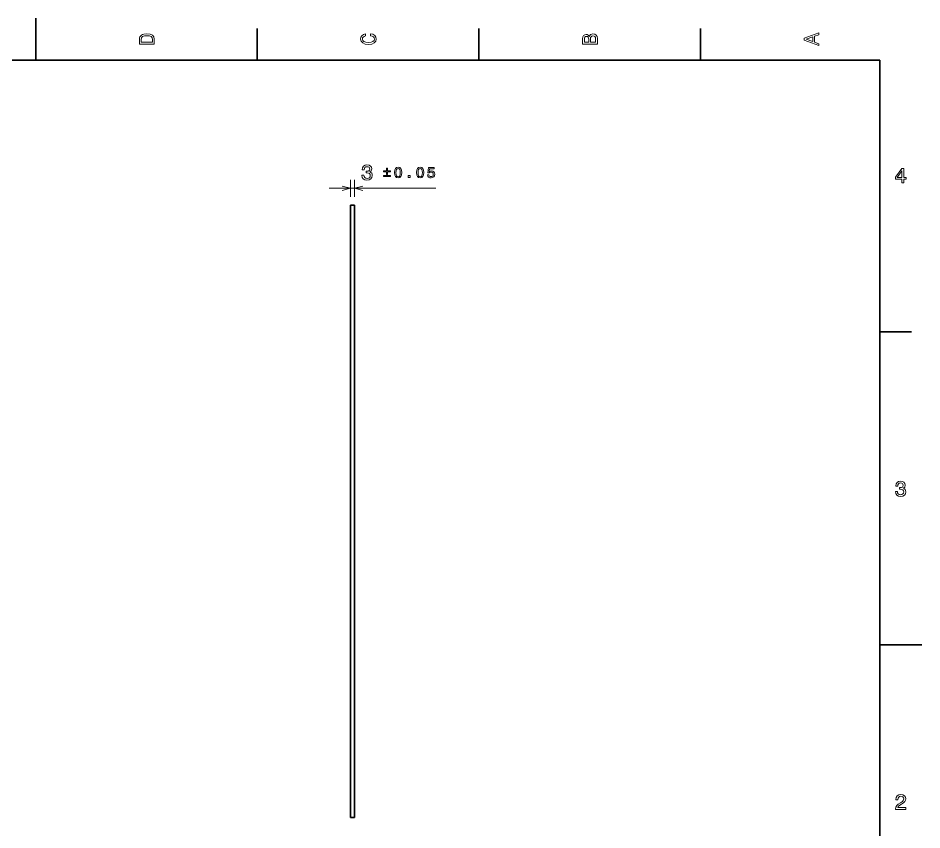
# Model space of a CAD drawing. Extents: x 0 to 420, y 0 to 297.
# Drawn here: x 205.8 to 420, y 104.7 to 297 of the extents above; entities that cross this region are included whole.
import ezdxf

# ---------------------------------------------------------------- set-up
doc = ezdxf.new("R2010")
doc.units = 0

msp = doc.modelspace()

# ---------------------------------------------------------------- linework, layer by layer
at = {"color": 7, "lineweight": 35, "ltscale": 0.25}
for p, q in [((210, 287), (210, 297)), ((410, 148.5), (420, 148.5))]:
    msp.add_line(p, q, dxfattribs=at)
at = {"color": 7, "lineweight": 35, "ltscale": 0.1875}
for p, q in [((262.5, 287), (262.5, 294.5)), ((315, 287), (315, 294.5)), ((367.5, 287), (367.5, 294.5)), ((410, 222.699997), (417.5, 222.699997))]:
    msp.add_line(p, q, dxfattribs=at)
at = {"color": 7, "lineweight": 35}
for p, q in [((410, 287), (10, 287)), ((410, 10), (410, 287)), ((284.542267, 107.664719), (284.542267, 252.664719)), ((285.542267, 107.664719), (285.542267, 252.664719))]:
    msp.add_line(p, q, dxfattribs=at)
at = {"color": 7, "lineweight": 13, "ltscale": 0.100454}
for p, q in [((284.542267, 254.664719), (284.542267, 258.682892)), ((285.542267, 254.664719), (285.542267, 258.682892))]:
    msp.add_line(p, q, dxfattribs=at)
at = {"color": 7, "lineweight": 13}
msp.add_line((279.542267, 256.682892), (304.777557, 256.682892), dxfattribs=at)
at = {"color": 7, "lineweight": 35, "ltscale": 0.025}
for p, q in [((284.542267, 252.664719), (285.542267, 252.664719)), ((284.542267, 107.664719), (285.542267, 107.664719))]:
    msp.add_line(p, q, dxfattribs=at)
at = {"color": 7, "lineweight": 13}
for points in [[(395.583221, 290.466858), (395.583221, 290.930847), (394.554413, 291.299011), (394.554413, 292.695984), (395.583221, 293.064117), (395.583221, 293.538177), (392.078186, 292.257202), (392.078186, 291.742798)], [(234.583206, 291.994965), (234.583206, 290.829987), (238.083206, 290.829987), (238.083206, 291.994965), (237.97226, 292.544678), (237.634354, 292.953186), (237.084641, 293.205353), (236.333206, 293.296112), (235.566635, 293.215424), (235.264038, 293.114563), (235.021973, 292.973358), (234.694153, 292.56485), (234.613464, 292.297546)], [(235.001801, 291.959656), (235.077438, 292.342957), (235.309433, 292.605194), (235.722977, 292.761536), (236.333206, 292.811951), (236.923264, 292.7565), (237.336807, 292.600159), (237.583923, 292.332855), (237.664612, 291.959656), (237.664612, 291.299011), (235.001801, 291.299011)], [(289.282074, 292.817017), (289.705688, 292.716156), (290.008301, 292.549713), (290.194885, 292.317719), (290.255402, 292.04541), (290.164642, 291.71759), (289.892303, 291.460388), (289.448486, 291.28891), (288.833221, 291.233429), (288.222992, 291.28891), (287.774139, 291.455353), (287.501801, 291.712555), (287.405975, 292.04541), (287.456421, 292.287476), (287.597626, 292.494232), (287.824585, 292.65564), (288.137268, 292.766571), (288.137268, 293.245697), (287.658142, 293.094391), (287.295044, 292.832153), (287.068085, 292.47406), (286.987396, 292.04541), (287.113495, 291.510803), (287.466492, 291.102325), (288.046478, 290.840057), (288.833221, 290.749298), (289.619965, 290.840057), (290.199951, 291.102325), (290.558014, 291.510803), (290.679047, 292.04541), (290.583221, 292.514404), (290.315918, 292.89267), (289.877167, 293.159943), (289.282074, 293.301147)], [(341.192017, 292.630402), (340.899506, 292.983429), (340.70282, 293.074219), (340.460754, 293.104462), (340.082489, 293.03891), (339.810181, 292.842224), (339.643738, 292.524506), (339.583221, 292.080688), (339.583221, 290.835022), (343.083221, 290.835022), (343.083221, 292.151306), (343.012604, 292.620331), (342.805847, 292.968292), (342.478027, 293.18515), (342.034241, 293.260803), (341.736694, 293.215424), (341.489563, 293.094391), (341.308014, 292.897705)], [(341.035675, 291.984863), (341.035675, 291.299011), (340.001801, 291.299011), (340.001801, 292.025208), (340.032074, 292.297546), (340.122833, 292.489197), (340.279175, 292.605194), (340.511169, 292.645538), (340.743164, 292.600159), (340.904541, 292.479126), (341.005402, 292.272339)], [(342.664642, 292.095825), (342.664642, 291.299011), (341.45929, 291.299011), (341.45929, 292.050446), (341.494598, 292.368164), (341.600525, 292.595093), (341.782074, 292.731262), (342.044312, 292.776672), (342.321686, 292.731262), (342.513336, 292.605194), (342.629333, 292.393372)], [(394.125732, 291.460388), (392.582489, 292), (394.125732, 292.539642)], [(287.302551, 259.782318), (287.302551, 259.747009), (287.38324, 259.262878), (287.62027, 258.89975), (287.993469, 258.667755), (288.487732, 258.582031), (289.012207, 258.667755), (289.405579, 258.889679), (289.657745, 259.242706), (289.748535, 259.696594), (289.708191, 259.994141), (289.597229, 260.236206), (289.41568, 260.422821), (289.173584, 260.55899), (289.501404, 260.831329), (289.617401, 261.265045), (289.541748, 261.658417), (289.32489, 261.955963), (288.971863, 262.142548), (288.487732, 262.20813), (288.033844, 262.127411), (287.685852, 261.905518), (287.458893, 261.55249), (287.38324, 261.083466), (287.38324, 261.048187), (287.832092, 261.048187), (287.872437, 261.370941), (288.003571, 261.602936), (288.215393, 261.744141), (288.512939, 261.794556), (288.775177, 261.754211), (288.966827, 261.648315), (289.082825, 261.476837), (289.128204, 261.244873), (289.082825, 260.997742), (288.961792, 260.831329), (288.749969, 260.730438), (288.462494, 260.700195), (288.265808, 260.705231), (288.265808, 260.306824), (288.512939, 260.316895), (288.830658, 260.271515), (289.067688, 260.150482), (289.208893, 259.953796), (289.259338, 259.696594), (289.203857, 259.404083), (289.057617, 259.187225), (288.825623, 259.051056), (288.517975, 259.005676), (288.200256, 259.056091), (287.968262, 259.207397), (287.822021, 259.449463), (287.766541, 259.782318)], [(293.130524, 259.977509), (293.374115, 259.977509), (293.374115, 260.588226), (294.07309, 260.588226), (294.07309, 260.828278), (293.374115, 260.828278), (293.374115, 261.435486), (293.130524, 261.435486), (293.130524, 260.828278), (292.431519, 260.828278), (292.431519, 260.588226), (293.130524, 260.588226)], [(295.018494, 260.404663), (295.071442, 259.850403), (295.237366, 259.455017), (295.502136, 259.214966), (295.869293, 259.137299), (296.23291, 259.214966), (296.497681, 259.455017), (296.660065, 259.850403), (296.716553, 260.404663), (296.660065, 260.955383), (296.592987, 261.174255), (296.497681, 261.354309), (296.23291, 261.59436), (295.869293, 261.675537), (295.502136, 261.59436), (295.237366, 261.350769), (295.071442, 260.955383)], [(295.357391, 260.404663), (295.385651, 260.831818), (295.473907, 261.138947), (295.632751, 261.319), (295.869293, 261.382538), (296.102295, 261.319), (296.261139, 261.138947), (296.349396, 260.831818), (296.377655, 260.404663), (296.349396, 259.973969), (296.261139, 259.66684), (296.102295, 259.486786), (295.869293, 259.426788), (295.632751, 259.486786), (295.473907, 259.66684), (295.385651, 259.973969)], [(300.248932, 260.404663), (300.30188, 259.850403), (300.467804, 259.455017), (300.732574, 259.214966), (301.099701, 259.137299), (301.463318, 259.214966), (301.728088, 259.455017), (301.890503, 259.850403), (301.946991, 260.404663), (301.890503, 260.955383), (301.823425, 261.174255), (301.728088, 261.354309), (301.463318, 261.59436), (301.099701, 261.675537), (300.732574, 261.59436), (300.467804, 261.350769), (300.30188, 260.955383)], [(300.58783, 260.404663), (300.616058, 260.831818), (300.704315, 261.138947), (300.86319, 261.319), (301.099701, 261.382538), (301.332703, 261.319), (301.491577, 261.138947), (301.579834, 260.831818), (301.608063, 260.404663), (301.579834, 259.973969), (301.491577, 259.66684), (301.332703, 259.486786), (301.099701, 259.426788), (300.86319, 259.486786), (300.704315, 259.66684), (300.616058, 259.973969)], [(302.839417, 259.846863), (302.917084, 259.557404), (303.090088, 259.331451), (303.344238, 259.190247), (303.669037, 259.137299), (304.025604, 259.200836), (304.304474, 259.37381), (304.480988, 259.64917), (304.548065, 260.002197), (304.488068, 260.330536), (304.318604, 260.588226), (304.053833, 260.75415), (303.711395, 260.814178), (303.446625, 260.77179), (303.241882, 260.655304), (303.340729, 261.31546), (304.41391, 261.31546), (304.41391, 261.60495), (303.104187, 261.60495), (302.910034, 260.305817), (303.192444, 260.305817), (303.397217, 260.471741), (303.658447, 260.531738), (303.884369, 260.49292), (304.057373, 260.379944), (304.166809, 260.20697), (304.205627, 259.984558), (304.166809, 259.762146), (304.053833, 259.589172), (303.880859, 259.479736), (303.658447, 259.440887), (303.471344, 259.465607), (303.326599, 259.546814), (303.220703, 259.673889), (303.167725, 259.846863)], [(415.277374, 257.966766), (415.731262, 257.966766), (415.731262, 258.834198), (416.23056, 258.834198), (416.23056, 259.237671), (415.731262, 259.237671), (415.731262, 261.391113), (415.272339, 261.391113), (413.739197, 259.278015), (413.739197, 258.834198), (415.277374, 258.834198)], [(292.431519, 259.737427), (292.431519, 259.493835), (294.07309, 259.493835), (294.07309, 259.737427)], [(298.240906, 259.207886), (298.728088, 259.207886), (298.728088, 259.733917), (298.240906, 259.733917)], [(414.162842, 259.237671), (415.277374, 260.806091), (415.277374, 259.237671)], [(413.729126, 184.866226), (413.729126, 184.830917), (413.809814, 184.346771), (414.046844, 183.983658), (414.420044, 183.751663), (414.914276, 183.665939), (415.438782, 183.751663), (415.832153, 183.973572), (416.08429, 184.326599), (416.175079, 184.780487), (416.134735, 185.078033), (416.023773, 185.320114), (415.842224, 185.506714), (415.600159, 185.642883), (415.927948, 185.915222), (416.043945, 186.348938), (415.968292, 186.74231), (415.751434, 187.039856), (415.398407, 187.226456), (414.914276, 187.292023), (414.460388, 187.211319), (414.112396, 186.989426), (413.885468, 186.636398), (413.809814, 186.167374), (413.809814, 186.13208), (414.258636, 186.13208), (414.299011, 186.454834), (414.430115, 186.686829), (414.641937, 186.828033), (414.939484, 186.878479), (415.201721, 186.83812), (415.393372, 186.732224), (415.509369, 186.560745), (415.554749, 186.328766), (415.509369, 186.081635), (415.388336, 185.915222), (415.176514, 185.814346), (414.889069, 185.784088), (414.692383, 185.789139), (414.692383, 185.390717), (414.939484, 185.400803), (415.257202, 185.355423), (415.494232, 185.234375), (415.635468, 185.037689), (415.685883, 184.780487), (415.630402, 184.487976), (415.484161, 184.271118), (415.252167, 184.134949), (414.944519, 184.089569), (414.626801, 184.139999), (414.394806, 184.29129), (414.248566, 184.533371), (414.193085, 184.866226)], [(413.76947, 109.566788), (416.175079, 109.566788), (416.175079, 110.000504), (414.273773, 110.000504), (414.3797, 110.237534), (414.561249, 110.434219), (415.121033, 110.79229), (415.418579, 110.943588), (415.751434, 111.160446), (415.988464, 111.412613), (416.124634, 111.710159), (416.175079, 112.048058), (416.089355, 112.471687), (415.852325, 112.804543), (415.489197, 113.016357), (415.020172, 113.092003), (414.536041, 113.006271), (414.167877, 112.769234), (413.930847, 112.390999), (413.850159, 111.891716), (413.850159, 111.821114), (414.309082, 111.821114), (414.309082, 111.861458), (414.354462, 112.204399), (414.490631, 112.456558), (414.707489, 112.617943), (414.994965, 112.673416), (415.287476, 112.622986), (415.504333, 112.496902), (415.645538, 112.300217), (415.695984, 112.053101), (415.660675, 111.821114), (415.56485, 111.624428), (415.403473, 111.452957), (415.181549, 111.301659), (414.884003, 111.140274), (414.389771, 110.827591), (414.041779, 110.494743), (413.835022, 110.091286), (413.76947, 109.581917)]]:
    msp.add_lwpolyline(points, close=True, dxfattribs=at)
for points in [[(282.610413, 256.165253), (284.542267, 256.682892), (282.610413, 257.200531)], [(287.474121, 257.200531), (285.542267, 256.682892), (287.474121, 256.165253)]]:
    msp.add_lwpolyline(points, dxfattribs=at)

doc.saveas('drawing.dxf')
